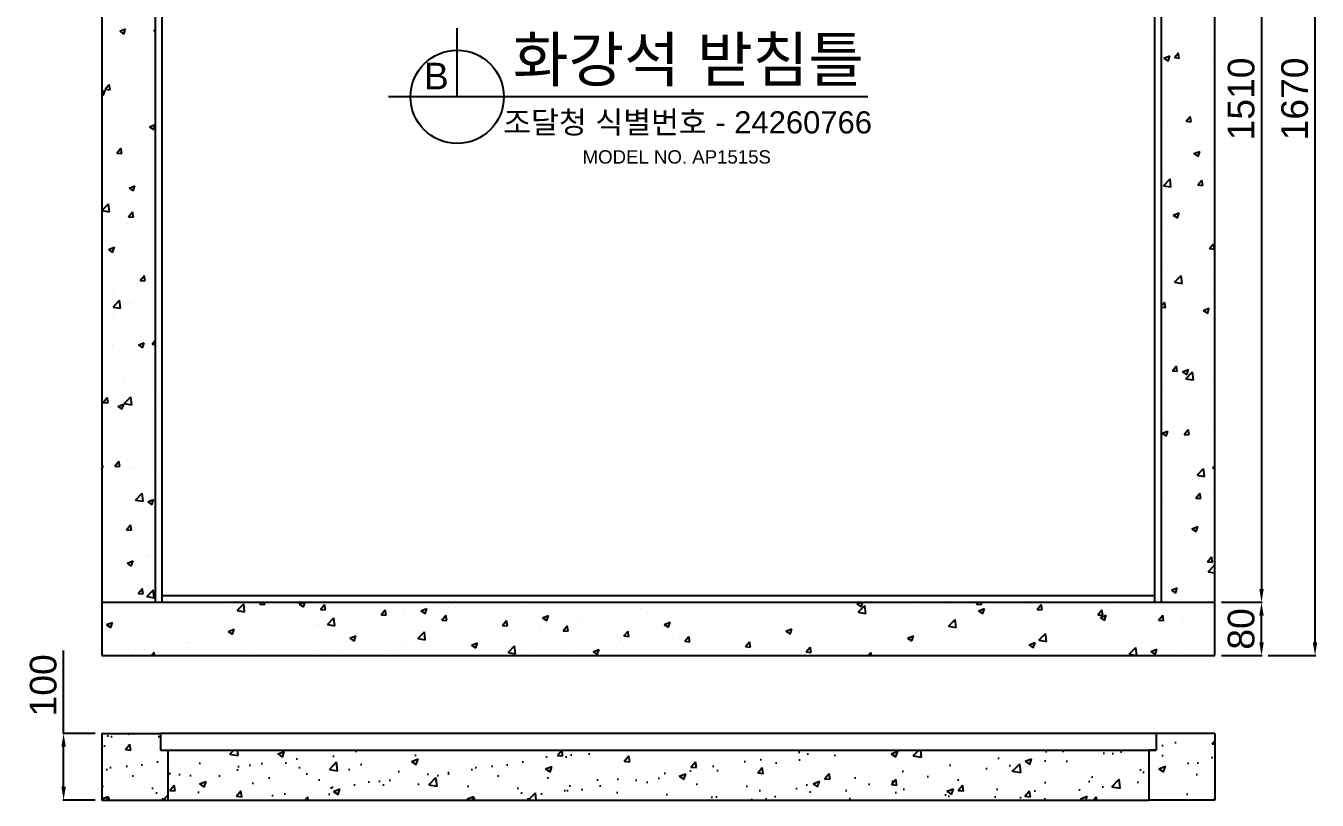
# Model space of a CAD drawing. Header units: millimetres. Extents: x 11766 to 18340, y -43240 to -38591.
# Drawn here: x 14974 to 16911, y -41073 to -39911 of the extents above; entities that cross this region are included whole.
import ezdxf
from ezdxf.enums import TextEntityAlignment as Align

# ---------------------------------------------------------------- set-up
doc = ezdxf.new("R2010")
doc.units = ezdxf.units.MM
doc.layers.add('TEXT', color=7, linetype='Continuous')
doc.layers.add('받침틀', color=251, linetype='Continuous')
doc.styles.get("Standard").update_dxf_attribs({"font": 'arial.ttf'})
doc.dimstyles.new('ISO-25', dxfattribs={"dimtxt": 40, "dimasz": 20, "dimexe": 1.25, "dimexo": 10, "dimgap": 10, "dimtad": 1, "dimdec": 0, "dimtxsty": 'Standard', "dimcen": 2.5, "dimclrd": 3, "dimclre": 3, "dimclrt": 3, "dimadec": 0, "dimazin": 0, "dimtfac": 1, "dimtdec": 0, "dimtmove": 0, "dimatfit": 3, "dimfxl": 0, "dimarcsym": 0})
pattern_1 = [(50, (2324.7, -42931.1), (100.20157, -8.7665), [10.4775, -115.2525]), (355, (2324.7, -42931.1), (-19.3839, 105.0813), [8.382, -92.2023]), (100.45144, (2333.05, -42931.83), (80.8177, 96.31476), [8.9045, -97.9496]), (46.1842, (2324.7, -42903.16), (149.0935, -23.1233), [15.7162, -172.8787]), (96.6356, (2337.13, -42905.08), (130.5723, 136.0844), [13.3568, -146.9246]), (351.1842, (2324.7, -42903.16), (130.5723, 136.0844), [12.573, -138.3029]), (21, (2338.67, -42910.14), (83.3879, -56.24586), [10.4775, -115.2525]), (326, (2338.67, -42910.14), (33.9911, 101.3034), [8.382, -92.202]), (71.45144, (2345.62, -42914.83), (117.379, 45.0575), [8.9045, -97.9495]), (37.5, (2324.702, -42931.096), (1.69873, 46.50527), [0, -91.0844, 0, -93.599, 0, -92.55125]), (7.5, (2324.7, -42931.096), (36.75081, 55.09932), [0, -53.3654, 0, -88.9889, 0, -35.27425]), (327.5, (2293.55, -42931.096), (74.57483, -3.15081), [0, -34.925, 0, -108.966, 0, -144.5895]), (317.5, (2279.58, -42931.096), (81.47105, 13.98457), [0, -45.4025, 0, -72.3646, 0, -102.6795])]

# ---------------------------------------------------------------- blocks, each defined once
blk = doc.blocks.new('*D4')
at = {"color": 3, "lineweight": -2, "transparency": 16777216}
for p, q in [((5969.9, -46646.2), (5990.5, -46646.2)), ((5989.3, -46666.2), (5989.3, -48136.2)), ((5929.3, -48156.2), (5990.5, -48156.2))]:
    blk.add_line(p, q, dxfattribs=at)
at = {"color": 3, "transparency": 16777216}
for points in [[(5986, -46666.2), (5992.6, -46666.2), (5989.3, -46646.2)], [(5986, -48136.2), (5992.6, -48136.2), (5989.3, -48156.2)]]:
    blk.add_solid(points, dxfattribs=at)
at = {"layer": 'Defpoints', "color": 0, "transparency": 16777216}
for p in [(5959.9, -46646.2), (5919.3, -48156.2), (5989.3, -48156.2)]:
    blk.add_point(p, dxfattribs=at)
at = {"color": 3, "transparency": 16777216, "insert": (5958.9, -47401.2), "char_height": 40, "attachment_point": 5, "rotation": 90}
blk.add_mtext('1510', dxfattribs=at)
blk = doc.blocks.new('*D5')
at = {"color": 3, "lineweight": -2, "transparency": 16777216}
for p, q in [((5979.3, -48156.2), (5988, -48156.2)), ((5989.3, -48216.2), (5989.3, -48176.2)), ((5929.3, -48236.2), (5990.5, -48236.2))]:
    blk.add_line(p, q, dxfattribs=at)
at = {"color": 3, "transparency": 16777216}
for points in [[(5986, -48176.2), (5992.6, -48176.2), (5989.3, -48156.2)], [(5986, -48216.2), (5992.6, -48216.2), (5989.3, -48236.2)]]:
    blk.add_solid(points, dxfattribs=at)
at = {"layer": 'Defpoints', "color": 0, "transparency": 16777216}
for p in [(5989.3, -48156.2), (5989.3, -48156.2), (5919.3, -48236.2)]:
    blk.add_point(p, dxfattribs=at)
at = {"color": 3, "transparency": 16777216, "insert": (5958.9, -48196.2), "char_height": 40, "attachment_point": 5, "rotation": 90}
blk.add_mtext('80', dxfattribs=at)
blk = doc.blocks.new('*D2')
at = {"color": 3, "lineweight": -2, "transparency": 16777216}
for p, q in [((5999.3, -46566.2), (6070.8, -46566.2)), ((6069.6, -48216.2), (6069.6, -46586.2)), ((5999.3, -48236.2), (6070.8, -48236.2))]:
    blk.add_line(p, q, dxfattribs=at)
at = {"color": 3, "transparency": 16777216}
for points in [[(6066.3, -46586.2), (6072.9, -46586.2), (6069.6, -46566.2)], [(6066.3, -48216.2), (6072.9, -48216.2), (6069.6, -48236.2)]]:
    blk.add_solid(points, dxfattribs=at)
at = {"layer": 'Defpoints', "color": 0, "transparency": 16777216}
for p in [(5989.3, -46566.2), (6069.6, -46566.2), (5989.3, -48236.2)]:
    blk.add_point(p, dxfattribs=at)
at = {"color": 3, "transparency": 16777216, "insert": (6039.2, -47401.2), "char_height": 40, "attachment_point": 5, "rotation": 90}
blk.add_mtext('1670', dxfattribs=at)
blk = doc.blocks.new('*D22')
at = {"color": 3, "lineweight": -2, "transparency": 16777216}
for p, q in [((15030.5, -40973), (15030.5, -40848.6)), ((15077.8, -40973), (15029.2, -40973)), ((15030.5, -41053), (15030.5, -40993)), ((15077.8, -41073), (15029.2, -41073))]:
    blk.add_line(p, q, dxfattribs=at)
at = {"color": 3, "transparency": 16777216}
for points in [[(15027.2, -40993), (15033.8, -40993), (15030.5, -40973)], [(15027.2, -41053), (15033.8, -41053), (15030.5, -41073)]]:
    blk.add_solid(points, dxfattribs=at)
at = {"layer": 'Defpoints', "color": 0, "transparency": 16777216}
for p in [(15030.5, -40973), (15087.8, -40973), (15087.8, -41073)]:
    blk.add_point(p, dxfattribs=at)
at = {"color": 3, "transparency": 16777216, "insert": (15000.1, -40900.8), "char_height": 40, "attachment_point": 5, "rotation": 90}
blk.add_mtext('100', dxfattribs=at)
blk = doc.blocks.new('A$C6E9547A8')
at = {"linetype": 'Continuous'}
for p, q in [((-805.2, 30.4), (-796.3, 33.8)), ((-805.2, 30.4), (-798.9, 26.1)), ((-802.1, 34.3), (-802.1, 34.3)), ((-798.9, 26.1), (-796.3, 33.8)), ((-798.5, 25.4), (-798.5, 25.4)), ((-792.6, 29.9), (-792.6, 29.9)), ((-753.8, 30.8), (-752, 32.9)), ((-753.8, 30.8), (-752, 30.7)), ((-753.4, 20.9), (-753.4, 20.9)), ((781.9, 33.3), (781.9, 33.3)), ((820.5, 34.9), (820.5, 34.9)), ((-801.5, 14.6), (-801.5, 14.6)), ((-775.4, 17.2), (-775.4, 17.2)), ((-762.2, 2), (-762.2, 2)), ((-800, -16.9), (-800, -16.9)), ((760.7, -8.2), (760.7, -8.2)), ((761.6, -10), (770.5, -6.6)), ((761.6, -10), (767.9, -14.3)), ((767.9, -14.3), (770.5, -6.6)), ((777.2, -9.1), (783.3, -1.8)), ((777.2, -9.1), (784.8, -9.8)), ((784.7, -9.8), (783.2, -1.8)), ((792.5, -4), (792.5, -4)), ((818.9, -7.4), (818.9, -7.4)), ((836, -12.1), (836, -12.1)), ((-827.4, -30.2), (-827.4, -30.2)), ((-786.8, -29.2), (-786.8, -29.2)), ((-759.6, -33.1), (-759.6, -33.1)), ((762, -24.8), (762, -24.8)), ((825, -34.4), (825, -34.4)), ((-827.2, -56.7), (-821.1, -49.4)), ((-827.2, -56.7), (-819.6, -57.4)), ((-819.7, -57.4), (-821.2, -49.5)), ((-787.8, -55.1), (-787.8, -55.1)), ((759.1, -54.1), (759.1, -54.1)), ((783.9, -48.6), (783.9, -48.6)), ((792.4, -52.6), (792.4, -52.6)), ((807.2, -47.8), (807.2, -47.8)), ((817.4, -49.6), (817.4, -49.6)), ((-832, -60.1), (-827.2, -58.3)), ((-832, -64.4), (-829.8, -66)), ((-829.8, -66), (-827.2, -58.3)), ((-801.6, -59.1), (-801.6, -59.1)), ((837.4, -61.1), (838, -60.9)), ((837.4, -61.1), (838, -61.5)), ((-820.2, -79.3), (-820.2, -79.3)), ((815.8, -91.9), (815.8, -91.9)), ((-825.4, -112.2), (-825.4, -112.2)), ((-803.1, -101.4), (-803.1, -101.4)), ((-784.3, -98), (-784.3, -98)), ((-760.3, -112.8), (-752, -109.7)), ((-760.3, -112.8), (-754, -117.1)), ((-757.6, -115.1), (-757.6, -115.1)), ((-754, -117.1), (-752, -111.3)), ((766.8, -109.8), (766.8, -109.8)), ((773.8, -97.9), (773.8, -97.9)), ((794.8, -104.7), (800.9, -97.4)), ((794.8, -104.7), (802.4, -105.3)), ((799.7, -99), (799.7, -99)), ((802.3, -105.3), (800.9, -97.4)), ((-793, -130.9), (-793, -130.9)), ((-773.4, -118.8), (-773.4, -118.8)), ((814.3, -134.2), (814.3, -134.2)), ((-809.6, -152.3), (-803.5, -145)), ((-809.6, -152.3), (-802, -152.9)), ((-804.7, -143.7), (-804.7, -143.7)), ((-802.1, -152.9), (-803.5, -145)), ((806.5, -153.2), (815.4, -149.8)), ((806.5, -153.2), (812.9, -157.5)), ((812.9, -157.5), (815.4, -149.8)), ((820.6, -137.4), (820.6, -137.4)), ((-809.6, -162.6), (-809.6, -162.6)), ((-806.8, -168.9), (-806.8, -168.9)), ((-775, -164.7), (-775, -164.7)), ((-762.6, -158.8), (-762.6, -158.8)), ((775, -163.9), (775, -163.9)), ((835.7, -172.9), (835.7, -172.9)), ((-806.2, -186), (-806.2, -186)), ((760.8, -201.5), (770.7, -191.2)), ((761.6, -185.6), (761.6, -185.6)), ((772.1, -203.3), (770.7, -191.2)), ((787.2, -187.5), (787.2, -187.5)), ((801.7, -180.9), (801.7, -180.9)), ((812.4, -200.2), (818.6, -192.9)), ((812.7, -176.5), (812.7, -176.5)), ((820, -200.9), (818.5, -192.9)), ((819, -183.3), (819, -183.3)), ((-791.2, -204.9), (-782.3, -201.5)), ((-791.2, -204.9), (-784.9, -209.2)), ((-784.9, -209.2), (-782.3, -201.5)), ((-760.3, -208.5), (-760.3, -208.5)), ((760.8, -201.5), (772.1, -203.2)), ((812.4, -200.2), (820, -200.9)), ((-832, -238.7), (-822.1, -228.4)), ((-820.7, -240.5), (-822.1, -228.4)), ((-808.4, -214.8), (-808.4, -214.8)), ((-807.8, -228.2), (-807.8, -228.2)), ((-788.1, -216), (-788.1, -216)), ((-766.5, -230.3), (-766.5, -230.3)), ((792, -213.5), (792, -213.5)), ((811.2, -218.7), (811.2, -218.7)), ((817.5, -231.3), (817.5, -231.3)), ((833.7, -227.1), (833.7, -227.1)), ((-832, -238.7), (-820.7, -240.4)), ((-807.6, -244.5), (-807.6, -244.5)), ((-792, -247.8), (-785.9, -240.5)), ((-792, -247.8), (-784.4, -248.5)), ((-784.5, -248.5), (-785.9, -240.5)), ((775.6, -245.3), (784.5, -241.9)), ((775.6, -245.3), (782, -249.6)), ((782, -249.6), (784.5, -241.9)), ((785.6, -233.4), (785.6, -233.4)), ((-809.3, -270.5), (-809.3, -270.5)), ((-793.8, -258.5), (-793.8, -258.5)), ((766.5, -270.6), (766.5, -270.6)), ((809.7, -261), (809.7, -261)), ((800.3, -277.1), (800.3, -277.1)), ((830.1, -295.7), (836.2, -288.4)), ((837.6, -296.4), (836.1, -288.4)), ((-827.2, -308.6), (-827.2, -308.6)), ((-822.1, -297), (-813.2, -293.6)), ((-822.1, -297), (-815.8, -301.3)), ((-815.8, -301.3), (-813.2, -293.6)), ((-793.4, -291.7), (-793.4, -291.7)), ((-791.8, -294.9), (-791.8, -294.9)), ((792.8, -296.2), (792.8, -296.2)), ((808.1, -303.3), (808.1, -303.3)), ((830.1, -295.7), (837.7, -296.4)), ((-810.8, -312.8), (-810.8, -312.8)), ((-763, -319.6), (-763, -319.6)), ((766.9, -327.2), (766.9, -327.2)), ((819.5, -313.3), (819.5, -313.3)), ((-780.4, -348.2), (-780.4, -348.2)), ((-774.4, -343.3), (-768.2, -336)), ((-774.4, -343.3), (-766.8, -344)), ((-766.8, -344), (-768.3, -336)), ((761.2, -346.4), (761.2, -346.4)), ((777.6, -346.2), (787.5, -335.9)), ((777.6, -346.2), (788.9, -348)), ((788.9, -348), (787.5, -335.9)), ((806.6, -345.6), (806.6, -345.6)), ((835.3, -333.7), (835.3, -333.7)), ((-816.5, -359.8), (-816.5, -359.8)), ((-812.4, -355.1), (-812.4, -355.1)), ((767.5, -360.8), (767.5, -360.8)), ((813.7, -366.8), (813.7, -366.8)), ((835.3, -363.6), (835.3, -363.6)), ((-815.2, -383.4), (-805.3, -373.1)), ((-815.2, -383.4), (-803.9, -385.2)), ((-803.9, -385.2), (-805.3, -373.1)), ((-789.8, -376.8), (-789.8, -376.8)), ((-788.5, -376.8), (-788.5, -376.8)), ((758, -381.6), (762.7, -376)), ((758, -383.4), (764.2, -383.9)), ((764.1, -384), (762.6, -376)), ((791.6, -374.3), (791.6, -374.3)), ((820.5, -388.6), (829.4, -385.1)), ((826.9, -392.8), (829.4, -385.1)), ((-813.9, -397.4), (-813.9, -397.4)), ((-813.8, -398.3), (-813.8, -398.3)), ((-782, -394.1), (-782, -394.1)), ((805, -387.9), (805, -387.9)), ((820.5, -388.6), (826.9, -392.8)), ((780.3, -416.9), (780.3, -416.9)), ((812.1, -412.7), (812.1, -412.7)), ((-815.5, -439.6), (-815.5, -439.6)), ((-815.4, -444.2), (-815.4, -444.2)), ((-777.2, -440.2), (-768.3, -436.8)), ((-777.2, -440.2), (-770.9, -444.5)), ((-774, -427.2), (-774, -427.2)), ((-770.9, -444.5), (-768.3, -436.8)), ((-767.3, -437.8), (-767.3, -437.8)), ((-756.7, -438.8), (-752, -433.3)), ((-756.7, -438.8), (-752, -439.3)), ((766.1, -431.4), (766.1, -431.4)), ((769.5, -442.7), (769.5, -442.7)), ((803.5, -430.1), (803.5, -430.1)), ((810.6, -428.5), (810.6, -428.5)), ((837.3, -445.6), (837.3, -445.6)), ((-793.8, -452.6), (-793.8, -452.6)), ((778.6, -462.8), (778.6, -462.8)), ((826.7, -456.4), (826.7, -456.4)), ((-817, -481.9), (-817, -481.9)), ((-763.3, -480.4), (-763.3, -480.4)), ((-752.9, -473.8), (-752.9, -473.8)), ((774.2, -478.8), (780.3, -471.5)), ((774.2, -478.8), (781.8, -479.5)), ((781.7, -479.5), (780.3, -471.5)), ((789.6, -480.6), (798.5, -477.2)), ((789.6, -480.7), (796, -484.9)), ((794.5, -491), (804.4, -480.7)), ((796, -484.9), (798.5, -477.2)), ((801.9, -472.4), (801.9, -472.4)), ((805.8, -492.7), (804.4, -480.7)), ((-800.7, -487.9), (-800.7, -487.9)), ((-798.7, -492.1), (-798.7, -492.1)), ((785.3, -493.1), (785.3, -493.1)), ((794.5, -490.9), (805.8, -492.7)), ((834.9, -494.5), (834.9, -494.5)), ((-830.2, -526.4), (-824.1, -519.1)), ((-822.7, -527.1), (-824.2, -519.1)), ((-798.3, -528.2), (-788.4, -517.9)), ((-787, -529.9), (-788.4, -517.9)), ((-772, -509.2), (-772, -509.2)), ((-754.4, -516.1), (-754.4, -516.1)), ((760.8, -507.2), (760.8, -507.2)), ((793.3, -506.5), (793.3, -506.5)), ((800.4, -514.7), (800.4, -514.7)), ((-830.2, -526.4), (-822.6, -527.1)), ((-818.6, -524.2), (-818.6, -524.2)), ((-808.1, -532.3), (-799.2, -528.9)), ((-808.1, -532.3), (-801.8, -536.6)), ((-801.8, -536.6), (-799.2, -528.9)), ((-798.3, -528.2), (-787, -529.9)), ((-788.9, -537.6), (-788.9, -537.6)), ((-753.9, -527.4), (-753.9, -527.4)), ((791.3, -535.1), (791.3, -535.1)), ((-824, -556.6), (-824, -556.6)), ((-756.2, -559.5), (-756.2, -559.5)), ((-756, -558.3), (-756, -558.3)), ((759.9, -556.6), (759.9, -556.6)), ((760.6, -558), (760.6, -558)), ((798.8, -557), (798.8, -557)), ((828.4, -560.8), (828.4, -560.8)), ((-820.1, -566.5), (-820.1, -566.5)), ((-787.3, -577.5), (-787.3, -577.5)), ((-755.5, -573.4), (-755.5, -573.4)), ((758.7, -572.7), (767.6, -569.3)), ((758.7, -572.8), (765.1, -577)), ((765.1, -577), (767.6, -569.3)), ((787.3, -575), (787.3, -575)), ((791.8, -574.3), (798, -567)), ((791.8, -574.3), (799.4, -575)), ((799.4, -575), (797.9, -567)), ((-757.5, -600.6), (-757.5, -600.6)), ((765.7, -592.3), (765.7, -592.3)), ((797.3, -599.2), (797.3, -599.2)), ((806.7, -596.1), (806.7, -596.1)), ((-821.7, -608.7), (-821.7, -608.7)), ((-812.6, -621.9), (-806.5, -614.6)), ((-805.1, -622.6), (-806.5, -614.7)), ((-794.1, -613.4), (-794.1, -613.4)), ((-832, -621.8), (-830.1, -621)), ((-832, -626.8), (-830.1, -621)), ((-822, -638.6), (-822, -638.6)), ((-820.7, -627.6), (-820.7, -627.6)), ((-812.6, -621.9), (-805, -622.6)), ((-788.9, -623.4), (-788.9, -623.4)), ((-780.9, -624.4), (-780.9, -624.4)), ((803.1, -625.4), (803.1, -625.4)), ((811.3, -635.7), (821.2, -625.4)), ((811.3, -635.7), (822.6, -637.4)), ((822.6, -637.5), (821.2, -625.4)), ((834.5, -623.9), (838, -626.2)), ((834.6, -623.9), (838, -622.6)), ((-823.2, -651), (-823.2, -651)), ((-763.7, -641.3), (-763.7, -641.3)), ((-759.1, -642.9), (-759.1, -642.9)), ((-754.2, -641.5), (-754.2, -641.5)), ((773.3, -646.2), (773.3, -646.2)), ((795.8, -641.5), (795.8, -641.5)), ((805.1, -642), (805.1, -642)), ((834.5, -655.3), (834.5, -655.3)), ((-822.3, -673.5), (-822.3, -673.5)), ((-781.5, -672.9), (-771.6, -662.6)), ((-781.5, -672.9), (-770.2, -674.6)), ((-774.3, -667.2), (-774.3, -667.2)), ((-770.2, -674.7), (-771.6, -662.6)), ((-763.2, -675.6), (-754.3, -672.1)), ((-763.2, -675.6), (-756.9, -679.8)), ((-756.9, -679.8), (-754.3, -672.2)), ((760.5, -668), (760.5, -668)), ((809.5, -669.9), (815.6, -662.6)), ((809.5, -669.9), (817, -670.5)), ((817, -670.5), (815.5, -662.6)), ((-824.7, -693.3), (-824.7, -693.3)), ((-806.2, -689), (-806.2, -689)), ((-760.6, -685.2), (-760.6, -685.2)), ((771.7, -692.1), (771.7, -692.1)), ((778.4, -690.3), (778.4, -690.3)), ((790.9, -695.9), (790.9, -695.9)), ((794.2, -683.8), (794.2, -683.8)), ((819.8, -685.8), (819.8, -685.8)), ((-795, -717.5), (-788.8, -710.2)), ((-789.3, -698.4), (-789.3, -698.4)), ((-787.4, -718.1), (-788.9, -710.2)), ((803.6, -716), (810, -720.2)), ((803.7, -716), (812.5, -712.6)), ((805.1, -707.4), (805.1, -707.4)), ((810, -720.2), (812.5, -712.6)), ((-826.3, -735.6), (-826.3, -735.6)), ((-807.7, -717.3), (-807.7, -717.3)), ((-795, -717.5), (-787.4, -718.1)), ((-762.1, -727.4), (-762.1, -727.4)), ((786.4, -735.9), (786.4, -735.9)), ((792.7, -726.1), (792.7, -726.1)), ((-830.9, -753.9), (-830.9, -753.9)), ((765.3, -753.1), (765.3, -753.1)), ((-804.2, -770.9), (-804.2, -770.9)), ((-794.5, -774.2), (-794.5, -774.2)), ((-794.1, -767.7), (-785.2, -764.2)), ((-794.1, -767.7), (-787.8, -771.9)), ((-787.8, -771.9), (-785.2, -764.2)), ((-763.7, -769.7), (-763.7, -769.7)), ((-763.1, -756.7), (-763.1, -756.7)), ((-760.9, -756.8), (-760.9, -756.8)), ((791.1, -768.4), (791.1, -768.4)), ((820.9, -757.7), (820.9, -757.7)), ((827.1, -765.4), (833.2, -758.1)), ((827.1, -765.4), (834.7, -766.1)), ((828.2, -780.4), (838, -770.2)), ((834.6, -766.1), (833.1, -758.1)), ((-827.8, -777.9), (-827.8, -777.9)), ((828.1, -780.4), (838, -781.9)), ((833.2, -775.4), (833.2, -775.4)), ((-794.3, -806.9), (-794.3, -806.9)), ((-777.3, -813), (-771.2, -805.7)), ((-777.3, -813), (-769.8, -813.7)), ((-769.8, -813.7), (-771.3, -805.7)), ((-765.2, -812), (-765.2, -812)), ((-764.6, -817.7), (-754.7, -807.3)), ((-764.1, -802.1), (-764.1, -802.1)), ((-762.5, -802.7), (-762.5, -802.7)), ((-753.4, -819.4), (-754.8, -807.3)), ((772.7, -808.1), (781.6, -804.6)), ((772.7, -808.1), (779.1, -812.3)), ((779.1, -812.3), (781.6, -804.7)), ((789.6, -810.6), (789.6, -810.6)), ((-829.4, -820.1), (-829.4, -820.1)), ((-788.4, -821.3), (-788.4, -821.3)), ((-764.6, -817.6), (-753.4, -819.4)), ((-652.8, -827), (-652.8, -827)), ((-635.8, -831.7), (-635.8, -831.7)), ((-629.1, -838.7), (-619.2, -828.4)), ((-617.8, -840.4), (-619.2, -828.4)), ((-595.2, -828.9), (-592.8, -826.1)), ((-595.2, -828.9), (-587.6, -829.6)), ((-587.6, -829.6), (-588.3, -826.1)), ((-585, -829.9), (-585, -829.9)), ((-571.5, -827.7), (-571.5, -827.7)), ((-535.8, -829), (-528.4, -826.1)), ((-535.8, -829), (-529.4, -833.2)), ((-529.4, -833.2), (-527.1, -826.1)), ((-517.2, -832.7), (-517.2, -832.7)), ((-504.1, -836.9), (-497.9, -829.6)), ((-496.5, -837.6), (-498, -829.6)), ((11.4, -832.5), (11.4, -832.5)), ((66.1, -830.7), (66.1, -830.7)), ((97.9, -826.5), (97.9, -826.5)), ((301, -828.7), (307.6, -826.1)), ((301, -828.7), (307.3, -833)), ((302.8, -841.1), (312.7, -830.8)), ((307.3, -833), (309.6, -826.1)), ((314.1, -842.8), (312.7, -830.8)), ((321, -829.4), (321, -829.4)), ((336.3, -829.7), (336.3, -829.7)), ((432.8, -828.1), (432.8, -828.1)), ((480.3, -829), (482.8, -826.1)), ((480.3, -829), (487.9, -829.7)), ((487.8, -829.7), (487.2, -826.1)), ((551.7, -828.2), (551.7, -828.2)), ((571.4, -837), (577.5, -829.7)), ((578.9, -837.7), (577.5, -829.7)), ((619.5, -831.1), (619.5, -831.1)), ((660.2, -827.7), (660.2, -827.7)), ((760.1, -828.9), (760.1, -828.9)), ((796.2, -822.6), (796.2, -822.6)), ((799.8, -825.5), (799.8, -825.5)), ((831.6, -821.3), (831.6, -821.3)), ((834.2, -816.1), (834.2, -816.1)), ((-747.8, -846.5), (-747.8, -846.5)), ((-715.6, -846.5), (-715.6, -846.5)), ((-700.8, -844.8), (-700.8, -844.8)), ((-667.6, -835.9), (-667.6, -835.9)), ((-641.5, -833.8), (-641.5, -833.8)), ((-635.6, -835.8), (-635.6, -835.8)), ((-629.1, -838.6), (-617.8, -840.4)), ((-504.1, -836.9), (-496.5, -837.6)), ((-493.6, -859.7), (-483.7, -849.4)), ((-482.3, -861.4), (-483.7, -849.4)), ((-449.4, -835.6), (-449.4, -835.6)), ((-441.8, -851.5), (-441.8, -851.5)), ((-413, -844.9), (-406.8, -837.6)), ((-413, -844.9), (-405.4, -845.5)), ((-405.5, -845.5), (-406.9, -837.6)), ((-381.6, -838.5), (-381.6, -838.5)), ((-380.8, -843.9), (-380.8, -843.9)), ((-377.7, -843.4), (-377.7, -843.4)), ((-353.2, -839.1), (-344.4, -835.7)), ((-353.2, -839.1), (-346.9, -843.4)), ((-349, -839.7), (-349, -839.7)), ((-346.9, -843.4), (-344.4, -835.7)), ((-321.9, -852.8), (-315.8, -845.5)), ((-314.4, -853.5), (-315.8, -845.6)), ((-313.8, -841.3), (-313.8, -841.3)), ((-311.7, -833.8), (-311.7, -833.8)), ((-300.9, -833.3), (-300.9, -833.3)), ((-276.4, -846), (-276.4, -846)), ((-246, -844.2), (-246, -844.2)), ((-202.4, -833.3), (-202.4, -833.3)), ((-178.2, -847.1), (-178.2, -847.1)), ((-170.7, -849.3), (-161.8, -845.9)), ((-170.7, -849.3), (-164.4, -853.6)), ((-164.4, -853.6), (-161.8, -845.9)), ((-118, -849.5), (-118, -849.5)), ((-110.5, -849.9), (-110.5, -849.9)), ((-97.9, -848.5), (-97.9, -848.5)), ((-94, -851.8), (-94, -851.8)), ((-62.2, -847.6), (-62.2, -847.6)), ((-52.7, -840.6), (-52.7, -840.6)), ((-23.8, -835.8), (-23.8, -835.8)), ((-14.1, -841.3), (-14.1, -841.3)), ((205.2, -848.1), (205.2, -848.1)), ((246.9, -842.1), (246.9, -842.1)), ((271.1, -838.6), (271.1, -838.6)), ((272.7, -849.2), (272.7, -849.2)), ((302.8, -841.1), (314.1, -842.8)), ((352.9, -838.7), (352.9, -838.7)), ((384.7, -834.5), (384.7, -834.5)), ((438.4, -862.1), (448.3, -851.8)), ((449.7, -863.9), (448.3, -851.8)), ((483.5, -838.9), (492.4, -835.4)), ((483.5, -838.9), (489.8, -843.1)), ((489.8, -843.1), (492.4, -835.4)), ((530.1, -845.4), (530.1, -845.4)), ((571.4, -837), (579, -837.7)), ((594.3, -837.2), (594.3, -837.2)), ((639.7, -846.6), (639.7, -846.6)), ((662.5, -845), (668.6, -837.7)), ((662.5, -845), (670.1, -845.6)), ((666, -849), (674.9, -845.6)), ((666, -849), (672.4, -853.3)), ((670, -845.7), (668.6, -837.7)), ((671.5, -842.4), (671.5, -842.4)), ((672.4, -853.3), (674.9, -845.6)), ((686, -841.6), (686, -841.6)), ((687.3, -833.9), (687.3, -833.9)), ((719.6, -836.1), (719.6, -836.1)), ((753.6, -852.9), (759.7, -845.6)), ((755.1, -836.8), (755.1, -836.8)), ((761.1, -853.6), (759.7, -845.7)), ((822.9, -839.7), (822.9, -839.7)), ((-830.9, -862.4), (-830.9, -862.4)), ((-827.7, -857), (-827.7, -857)), ((-825, -859.7), (-816.1, -856.3)), ((-825, -859.8), (-818.7, -864)), ((-818.7, -864), (-816.1, -856.3)), ((-795.9, -852.8), (-795.9, -852.8)), ((-789.6, -859.2), (-789.6, -859.2)), ((-766.8, -854.3), (-766.8, -854.3)), ((-642.5, -869.9), (-633.6, -866.5)), ((-642.5, -869.9), (-636.2, -874.2)), ((-636.2, -874.2), (-633.6, -866.5)), ((-573, -870), (-573, -870)), ((-540.9, -864.9), (-540.9, -864.9)), ((-509.1, -860.8), (-509.1, -860.8)), ((-507, -860.4), (-507, -860.4)), ((-493.6, -859.7), (-482.3, -861.4)), ((-461, -854.4), (-461, -854.4)), ((-424.6, -871.5), (-424.6, -871.5)), ((-358, -880.7), (-348.1, -870.4)), ((-350.5, -858.7), (-350.5, -858.7)), ((-346.7, -882.5), (-348.1, -870.4)), ((-321.9, -852.8), (-314.3, -853.5)), ((-248.1, -867.2), (-248.1, -867.2)), ((-230.8, -860.8), (-224.7, -853.5)), ((-230.8, -860.8), (-223.2, -861.5)), ((-223.3, -861.5), (-224.7, -853.5)), ((-222.3, -868.7), (-222.3, -868.7)), ((-183.9, -859), (-183.9, -859)), ((-174.2, -862.4), (-174.2, -862.4)), ((-171.9, -861.2), (-171.9, -861.2)), ((-139.7, -868.8), (-133.6, -861.5)), ((-139.7, -868.8), (-132.1, -869.4)), ((-132.2, -869.5), (-133.6, -861.5)), ((-48.6, -876.7), (-42.5, -869.5)), ((-42.7, -852.8), (-42.7, -852.8)), ((-41.1, -877.4), (-42.6, -869.5)), ((11.8, -859.5), (20.7, -856.1)), ((11.8, -859.5), (18.1, -863.7)), ((18.1, -863.7), (20.7, -856.1)), ((25.1, -855.7), (25.1, -855.7)), ((75.8, -865.2), (75.8, -865.2)), ((92.9, -858.5), (92.9, -858.5)), ((98.8, -867.5), (98.8, -867.5)), ((112.6, -870.3), (112.6, -870.3)), ((141, -856.3), (141, -856.3)), ((160.7, -861.4), (160.7, -861.4)), ((172.8, -854.8), (172.8, -854.8)), ((192.8, -859.7), (192.8, -859.7)), ((194.3, -869.6), (203.2, -866.2)), ((194.3, -869.7), (200.6, -873.9)), ((200.6, -873.9), (203.2, -866.2)), ((224.6, -855.5), (224.6, -855.5)), ((228.5, -864.2), (228.5, -864.2)), ((296.3, -867.1), (296.3, -867.1)), ((364.1, -870), (364.1, -870)), ((398.9, -863.8), (398.9, -863.8)), ((438.4, -862.1), (449.7, -863.8)), ((464.9, -854.3), (464.9, -854.3)), ((479.6, -867.7), (479.6, -867.7)), ((511.4, -863.5), (511.4, -863.5)), ((537.9, -867), (537.9, -867)), ((559.5, -857.1), (559.5, -857.1)), ((612, -854.3), (612, -854.3)), ((658.7, -870), (658.7, -870)), ((716.5, -869.5), (716.5, -869.5)), ((723.9, -861), (723.9, -861)), ((753.6, -852.9), (761.2, -853.6)), ((788, -852.9), (788, -852.9)), ((790.5, -856.7), (790.5, -856.7)), ((798.2, -871.4), (798.2, -871.4)), ((-813.1, -886.2), (-813.1, -886.2)), ((-745.3, -889), (-745.3, -889)), ((-702.4, -887), (-702.4, -887)), ((-701, -886), (-701, -886)), ((-669.2, -881.8), (-669.2, -881.8)), ((-637.2, -878.1), (-637.2, -878.1)), ((-621.1, -875.5), (-621.1, -875.5)), ((-498.6, -884.2), (-498.6, -884.2)), ((-460, -880.1), (-451.1, -876.7)), ((-460, -880.1), (-453.6, -884.4)), ((-453.6, -884.4), (-451.1, -876.7)), ((-382.4, -889.8), (-382.4, -889.8)), ((-379.2, -885.6), (-379.2, -885.6)), ((-358, -880.7), (-346.7, -882.4)), ((-334.3, -883.4), (-334.3, -883.4)), ((-320.1, -886.6), (-320.1, -886.6)), ((-313.3, -876.1), (-313.3, -876.1)), ((-277.4, -890.3), (-268.5, -886.8)), ((-277.4, -890.3), (-271.1, -894.5)), ((-271.1, -894.5), (-268.6, -886.9)), ((-254.1, -872.9), (-254.1, -872.9)), ((-246, -873.9), (-246, -873.9)), ((-54.3, -882.9), (-54.3, -882.9)), ((-48.6, -876.7), (-41, -877.4)), ((9.9, -874.7), (9.9, -874.7)), ((24.7, -880.2), (24.7, -880.2)), ((32.7, -880.8), (32.7, -880.8)), ((42.5, -884.7), (48.6, -877.4)), ((42.5, -884.7), (50.1, -885.4)), ((50, -885.4), (48.5, -877.4)), ((64.5, -876.6), (64.5, -876.6)), ((133.6, -892.7), (139.7, -885.4)), ((141.1, -893.4), (139.6, -885.4)), ((203.6, -890.4), (203.6, -890.4)), ((269.6, -880.9), (269.6, -880.9)), ((319.5, -888.7), (319.5, -888.7)), ((334.8, -871.9), (334.8, -871.9)), ((351.3, -884.6), (351.3, -884.6)), ((376.8, -879.8), (385.7, -876.4)), ((376.8, -879.8), (383.1, -884.1)), ((383.1, -884.1), (385.7, -876.4)), ((399.4, -878.2), (399.4, -878.2)), ((431.9, -872.8), (431.9, -872.8)), ((463.8, -879.7), (463.8, -879.7)), ((499.7, -875.7), (499.7, -875.7)), ((528.6, -887.6), (528.6, -887.6)), ((559.3, -890), (568.2, -886.6)), ((559.3, -890), (565.6, -894.3)), ((565.6, -894.3), (568.2, -886.6)), ((567.5, -878.6), (567.5, -878.6)), ((573.9, -883.1), (583.8, -872.8)), ((573.9, -883.1), (585.2, -884.9)), ((585.2, -884.9), (583.8, -872.8)), ((592.7, -879.5), (592.7, -879.5)), ((635.3, -881.4), (635.3, -881.4)), ((642.4, -882.2), (642.4, -882.2)), ((686.2, -886.2), (686.2, -886.2)), ((703.1, -884.3), (703.1, -884.3)), ((766.4, -875.6), (766.4, -875.6)), ((770.9, -887.2), (770.9, -887.2)), ((-829.3, -902.9), (-829.3, -902.9)), ((-786.4, -903.2), (-786.4, -903.2)), ((-781.2, -896.6), (-781.2, -896.6)), ((-768.3, -896.6), (-768.3, -896.6)), ((-757.7, -906.1), (-753.6, -901.2)), ((-752.8, -906.1), (-753.7, -901.2)), ((-718.6, -906.1), (-718.6, -906.1)), ((-677.5, -891.9), (-677.5, -891.9)), ((-609.8, -894.8), (-609.8, -894.8)), ((-572.7, -896.9), (-572.7, -896.9)), ((-542, -897.6), (-542, -897.6)), ((-508.6, -902.7), (-508.6, -902.7)), ((-494.4, -904.5), (-494.4, -904.5)), ((-474.2, -900.5), (-474.2, -900.5)), ((-443.4, -893.8), (-443.4, -893.8)), ((-414.2, -894), (-414.2, -894)), ((-406.4, -903.4), (-406.4, -903.4)), ((-394.1, -899.3), (-394.1, -899.3)), ((-222.5, -901.7), (-212.6, -891.4)), ((-222.5, -901.7), (-211.2, -903.5)), ((-211.2, -903.5), (-212.6, -891.4)), ((-185.5, -901.3), (-185.5, -901.3)), ((-127.4, -901.9), (-127.4, -901.9)), ((-123.4, -905.6), (-123.4, -905.6)), ((-119.5, -891.8), (-119.5, -891.8)), ((-95.6, -897.7), (-95.6, -897.7)), ((-94.9, -900.4), (-86, -897)), ((-94.9, -900.4), (-88.6, -904.7)), ((-88.6, -904.7), (-86, -897)), ((-49.4, -892.9), (-49.4, -892.9)), ((-47.5, -891.4), (-47.5, -891.4)), ((133.6, -892.7), (141.2, -893.4)), ((139.5, -898.5), (139.5, -898.5)), ((191.2, -905.6), (191.2, -905.6)), ((224.7, -900.7), (230.8, -893.4)), ((224.7, -900.7), (232.3, -901.3)), ((232.2, -901.3), (230.7, -893.4)), ((239.3, -899.3), (239.3, -899.3)), ((315.7, -905.1), (315.7, -905.1)), ((317.9, -906.1), (321.9, -901.3)), ((322.7, -906.1), (321.8, -901.3)), ((389.8, -892.4), (389.8, -892.4)), ((397.4, -906.1), (397.4, -906.1)), ((463.4, -896.6), (463.4, -896.6)), ((568.3, -894.9), (568.3, -894.9)), ((606.3, -896.7), (606.3, -896.7)), ((638.1, -892.5), (638.1, -892.5)), ((709.4, -904.1), (720.7, -905.9)), ((709.5, -904.2), (719.4, -893.8)), ((720.7, -905.9), (719.3, -893.8)), ((722.3, -903.3), (722.3, -903.3)), ((741.8, -900.2), (750.7, -896.7)), ((741.8, -900.2), (748.2, -904.4)), ((748.2, -904.4), (750.7, -896.8)), ((786.5, -895.2), (786.5, -895.2))]:
    blk.add_line(p, q, dxfattribs=at)
at = {"layer": '받침틀'}
for p, q in [((-832, 763.9), (-832, -906.1)), ((838, -906.1), (838, 763.9)), ((-752, 683.9), (-752, -826.1)), ((-742, 683.9), (-742, -826.1)), ((748, -826.1), (748, 683.9)), ((758, -826.1), (758, 683.9)), ((-832, -826.1), (838, -826.1)), ((-742, -816.1), (748, -816.1)), ((-832, -906.1), (838, -906.1))]:
    blk.add_line(p, q, dxfattribs=at)
for base, p1, p2, picture, middle in [((988.2, 763.9), (907.9, -906.1), (907.9, 763.9), '*D2', (957.8, -71.1)), ((907.9, -826.1), (878.6, 683.9), (838, -826.1), '*D4', (877.5, -71.1)), ((907.9, -826.1), (838, -906.1), (907.9, -826.1), '*D5', (877.5, -866.1))]:
    dim = blk.add_linear_dim(base=base, p1=p1, p2=p2, angle=90, dimstyle='ISO-25')
    dim.commit()
    dim.dimension.update_dxf_attribs({"geometry": picture, "text_midpoint": middle, "insert": (-5081.3, 47330)})

msp = doc.modelspace()

# ---------------------------------------------------------------- hatches: boundary and pattern name
h = msp.add_hatch()
h.set_pattern_fill('AR-CONC', color=256, scale=0.55)
h.set_pattern_definition([(50, (1776.7, -42931.1), (100.20157, -8.7665), [10.4775, -115.2525]), (355, (1776.7, -42931.1), (-19.3839, 105.0813), [8.382, -92.2023]), (100.45144, (1785.05, -42931.83), (80.8177, 96.31476), [8.9045, -97.9496]), (46.1842, (1776.7, -42903.16), (149.0935, -23.1233), [15.7162, -172.8787]), (96.6356, (1789.13, -42905.08), (130.5723, 136.0844), [13.3568, -146.9246]), (351.1842, (1776.7, -42903.16), (130.5723, 136.0844), [12.573, -138.3029]), (21, (1790.67, -42910.14), (83.3879, -56.24586), [10.4775, -115.2525]), (326, (1790.67, -42910.14), (33.9911, 101.3034), [8.382, -92.202]), (71.45144, (1797.62, -42914.83), (117.379, 45.0575), [8.9045, -97.9495]), (37.5, (1776.702, -42931.096), (1.69873, 46.50527), [0, -91.0844, 0, -93.599, 0, -92.55125]), (7.5, (1776.7, -42931.096), (36.75081, 55.09932), [0, -53.3654, 0, -88.9889, 0, -35.27425]), (327.5, (1745.55, -42931.096), (74.57483, -3.15081), [0, -34.925, 0, -108.966, 0, -144.5895]), (317.5, (1731.58, -42931.096), (81.47105, 13.98457), [0, -45.4025, 0, -72.3646, 0, -102.6795])])
h.paths.add_polyline_path([(15186.8, -41073), (15186.8, -40995), (15175.8, -40995), (15175.8, -40973), (15087.8, -40973), (15087.8, -41073)])
h = msp.add_hatch()
h.set_pattern_fill('AR-CONC', color=256, scale=0.55)
h.set_pattern_definition(pattern_1)
h.paths.add_polyline_path([(16658.8, -40998), (16658.8, -41073), (16757.8, -41073), (16757.8, -40973), (16669.8, -40973), (16669.8, -40998)])
h = msp.add_hatch()
h.set_pattern_fill('AR-CONC', color=256, scale=0.55)
h.set_pattern_definition(pattern_1)
h.paths.add_polyline_path([(15186.8, -40998), (15186.8, -41073), (16658.8, -41073), (16658.8, -40998)])

# ---------------------------------------------------------------- linework, layer by layer
for p, q in [((15621.1, -40018), (15621.1, -39914.8)), ((16237.4, -40018), (15517.8, -40018)), ((15087.8, -40973), (15087.8, -41073)), ((15087.8, -40973), (15175.8, -40973)), ((15175.8, -40973), (15175.8, -40998)), ((16757.8, -40973), (15175.8, -40973)), ((16757.8, -40973), (16669.8, -40973)), ((16669.8, -40973), (16669.8, -40998)), ((16757.8, -40973), (16757.8, -41073)), ((15175.8, -40998), (16669.8, -40998)), ((15186.8, -40998), (15186.8, -41073)), ((15186.8, -40998), (16658.8, -40998)), ((16669.8, -40998), (16658.8, -40998)), ((16658.8, -40998), (16658.8, -41073)), ((15087.8, -41073), (15186.8, -41073)), ((15186.8, -41073), (16658.8, -41073)), ((16757.8, -41073), (16658.8, -41073))]:
    msp.add_line(p, q)
msp.add_circle((15621.1, -40018), 70)

# ---------------------------------------------------------------- block references
msp.add_blockref('A$C6E9547A8', (15919.9, -39950))

# ---------------------------------------------------------------- texts
for s, height, p in [('B', 39.9, (15571.2, -40006.8)), ('조달청 식별번호 - 24260766', 33.275, (15690.2, -40072.9)), ('MODEL NO. AP1515S', 20, (15809.2, -40118.1))]:
    msp.add_text(s, height=height).set_placement(p)
at = {"layer": 'TEXT'}
msp.add_text('화강석 받침틀', height=66.55, dxfattribs=at).set_placement((15968, -39995.1), align=Align.CENTER)

# ---------------------------------------------------------------- dimensions: what is measured, and where the dimension line sits
dim = msp.add_linear_dim(base=(15030.5, -40973), p1=(15087.8, -41073), p2=(15087.8, -40973), angle=90, dimstyle='ISO-25')
dim.commit()
dim.dimension.update_dxf_attribs({"geometry": '*D22', "text_midpoint": (15000.1, -40900.8)})

doc.saveas('drawing.dxf')
